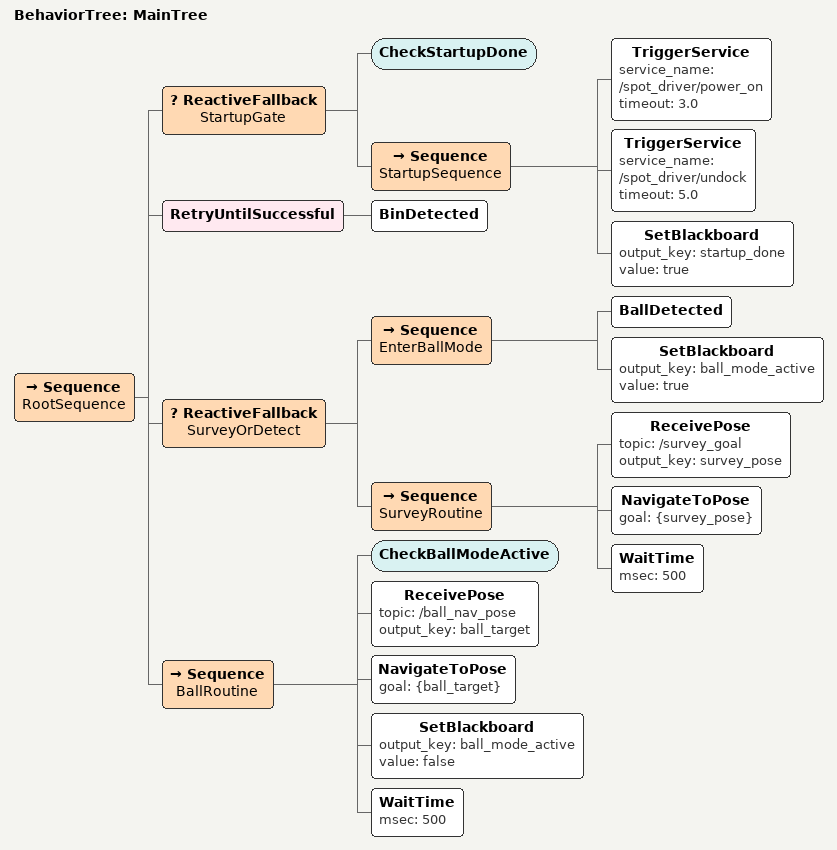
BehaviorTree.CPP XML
<root BTCPP_format="4" main_tree_to_execute="MainTree">

  <include path="$(find-pkg-share nav2_behavior_tree)/plugins.xml"/>
  <include path="$(find-pkg-share nrg_utility_behaviors)/bt_plugins.xml"/>
  <include path="$(find-pkg-share tennis_behaviors)/bt_plugin.xml"/>

  <BehaviorTree ID="MainTree">

    <Sequence name="RootSequence">

      <ReactiveFallback name="StartupGate">

        <!-- Check if startup_done already true -->
        <CheckStartupDone/>

        <Sequence name="StartupSequence">
          <TriggerService service_name="/spot_driver/power_on" timeout="3.0"/>
          <TriggerService service_name="/spot_driver/undock" timeout="5.0"/>
          <SetBlackboard output_key="startup_done" value="true"/>
        </Sequence>

      </ReactiveFallback>

      <RetryUntilSuccessful>
        <BinDetected/>
      </RetryUntilSuccessful>

      <ReactiveFallback name="SurveyOrDetect">

        <Sequence name="EnterBallMode">
          <BallDetected/>
          <SetBlackboard output_key="ball_mode_active" value="true"/>
        </Sequence>

        <Sequence name="SurveyRoutine">
          <ReceivePose topic="/survey_goal" output_key="survey_pose"/>
          <NavigateToPose goal="{survey_pose}"/>
          <WaitTime msec="500"/>
        </Sequence>

      </ReactiveFallback>

      <Sequence name="BallRoutine">
        <CheckBallModeActive/>

        <ReceivePose topic="/ball_nav_pose" output_key="ball_target"/>
        <NavigateToPose goal="{ball_target}"/>

        <SetBlackboard output_key="ball_mode_active" value="false"/>
        <WaitTime msec="500"/>
      </Sequence>

    </Sequence>
  </BehaviorTree>

</root>
